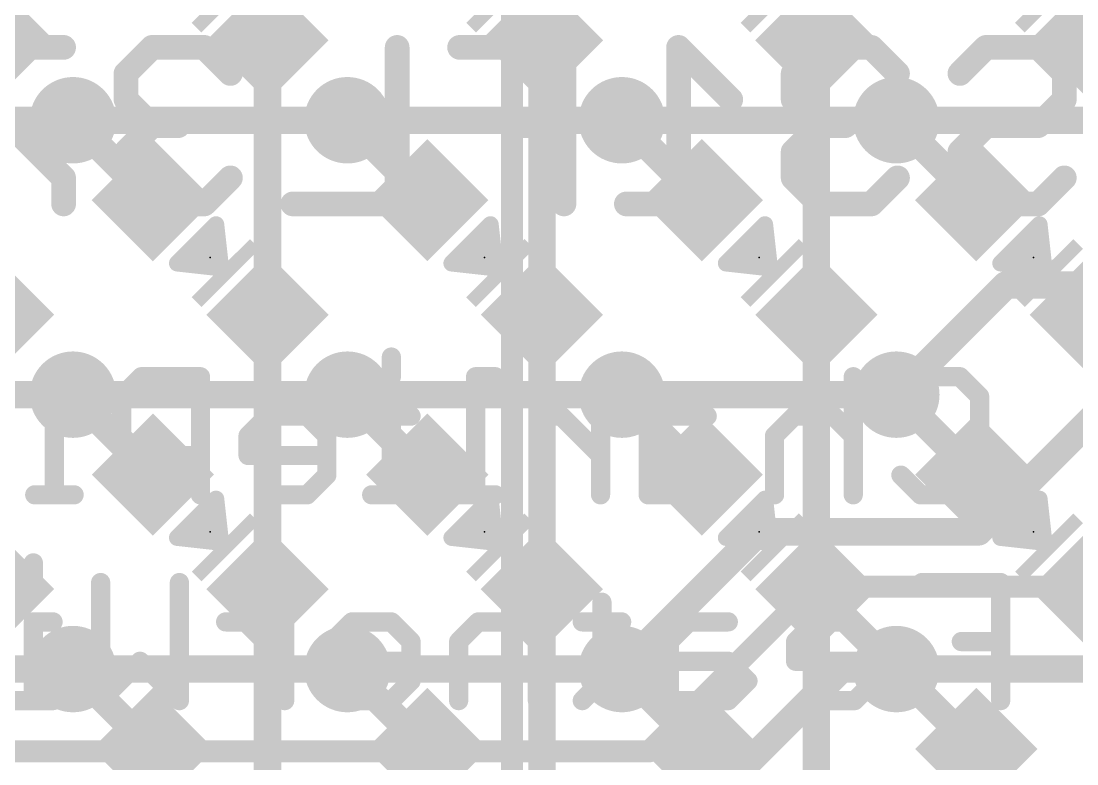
# Model space of a CAD drawing. Extents: x -6.7 to 59.9, y -5.3 to 30.3.
# Drawn here: x 10.7 to 20.47, y 9.54 to 16.41 of the extents above; entities that cross this region are included whole.
import ezdxf

# ---------------------------------------------------------------- set-up
doc = ezdxf.new("R2010")
doc.units = 0
for name, color, linetype in [('1', 12, 'CONTINUOUS'), ('16', 132, 'CONTINUOUS'), ('18', 110, 'CONTINUOUS'), ('21', 40, 'CONTINUOUS'), ('22', 6, 'CONTINUOUS'), ('23', 40, 'CONTINUOUS')]:
    doc.layers.add(name, color=color, linetype=linetype)

# ---------------------------------------------------------------- blocks, each defined once
blk = doc.blocks.new('RECT')
blk.add_solid([(-0.5, -0.5), (0.5, -0.5), (-0.5, 0.5), (0.5, 0.5)])
blk = doc.blocks.new('ROUNDV')
at = {"const_width": 0.5}
blk.add_lwpolyline([(0, -0.25, 1), (0, 0.25, 1), (0, -0.25)], format="xyb", dxfattribs=at)

msp = doc.modelspace()

# ---------------------------------------------------------------- linework, layer by layer
at = {"layer": '1'}
for points, const_width in [([(15.24, 0), (15.24, 22.86)], 0.2032), ([(12.9763, 16.2337), (12.9763, 18.7737)], 0.254), ([(15.5163, 16.2337), (15.5163, 18.7737)], 0.254), ([(18.0563, 16.2337), (18.0563, 18.7737)], 0.254), ([(12.9763, 13.6937), (12.9763, 16.2337)], 0.254), ([(15.5163, 13.6937), (15.5163, 16.2337)], 0.254), ([(18.0563, 13.6937), (18.0563, 16.2337)], 0.254), ([(11.176, 15.494), (11.9157, 14.7543)], 0.254), ([(14.4557, 14.7543), (13.716, 15.494)], 0.254), ([(16.9957, 14.7543), (16.256, 15.494)], 0.254), ([(19.5357, 14.7543), (18.796, 15.494)], 0.254), ([(12.9763, 11.1537), (12.9763, 13.6937)], 0.254), ([(15.5163, 11.1537), (15.5163, 13.6937)], 0.254), ([(18.0563, 11.1537), (18.0563, 13.6937)], 0.254), ([(11.9157, 12.2143), (11.176, 12.954)], 0.254), ([(14.4557, 12.2143), (13.716, 12.954)], 0.254), ([(16.256, 12.954), (16.9957, 12.2143)], 0.254), ([(19.5357, 12.2143), (18.796, 12.954)], 0.254), ([(12.9763, 8.6137), (12.9763, 11.1537)], 0.254), ([(15.5163, 8.6137), (15.5163, 11.1537)], 0.254), ([(18.0563, 8.6137), (18.0563, 11.1537)], 0.254), ([(18.0563, 11.1537), (18.796, 10.414)], 0.254), ([(11.9157, 9.6743), (11.176, 10.414)], 0.254), ([(13.716, 10.414), (14.4557, 9.6743)], 0.254), ([(16.9957, 9.6743), (16.256, 10.414)], 0.254), ([(19.5357, 9.6743), (18.796, 10.414)], 0.254)]:
    msp.add_lwpolyline(points, dxfattribs=dict(at, const_width=const_width))
at = {"layer": '1', "const_width": 0.127}
for points in [[(13.0398, 16.2337, 1), (12.9128, 16.2337)], [(15.5798, 16.2337, 1), (15.4528, 16.2337)], [(18.1198, 16.2337, 1), (17.9928, 16.2337)], [(12.9128, 16.2337, 1), (13.0398, 16.2337)], [(15.4528, 16.2337, 1), (15.5798, 16.2337)], [(17.9928, 16.2337, 1), (18.1198, 16.2337)], [(11.2209, 15.5389, 1), (11.1311, 15.4491)], [(13.7609, 15.5389, 1), (13.6711, 15.4491)], [(16.3009, 15.5389, 1), (16.2111, 15.4491)], [(18.8409, 15.5389, 1), (18.7511, 15.4491)], [(11.8708, 14.7094, 1), (11.9606, 14.7992)], [(14.4108, 14.7094, 1), (14.5006, 14.7992)], [(16.9508, 14.7094, 1), (17.0406, 14.7992)], [(19.4908, 14.7094, 1), (19.5806, 14.7992)], [(13.0398, 13.6937, 1), (12.9128, 13.6937)], [(15.5798, 13.6937, 1), (15.4528, 13.6937)], [(18.1198, 13.6937, 1), (17.9928, 13.6937)], [(12.9128, 13.6937, 1), (13.0398, 13.6937)], [(15.4528, 13.6937, 1), (15.5798, 13.6937)], [(17.9928, 13.6937, 1), (18.1198, 13.6937)], [(11.2209, 12.9989, 1), (11.1311, 12.9091)], [(13.7609, 12.9989, 1), (13.6711, 12.9091)], [(16.3009, 12.9989, 1), (16.2111, 12.9091)], [(18.8409, 12.9989, 1), (18.7511, 12.9091)], [(11.8708, 12.1694, 1), (11.9606, 12.2592)], [(14.4108, 12.1694, 1), (14.5006, 12.2592)], [(16.9508, 12.1694, 1), (17.0406, 12.2592)], [(19.4908, 12.1694, 1), (19.5806, 12.2592)], [(13.0398, 11.1537, 1), (12.9128, 11.1537)], [(15.5798, 11.1537, 1), (15.4528, 11.1537)], [(18.1198, 11.1537, 1), (17.9928, 11.1537)], [(18.1012, 11.1986, 1), (18.0114, 11.1088)], [(12.9128, 11.1537, 1), (13.0398, 11.1537)], [(15.4528, 11.1537, 1), (15.5798, 11.1537)], [(17.9928, 11.1537, 1), (18.1198, 11.1537)], [(11.2209, 10.4589, 1), (11.1311, 10.3691)], [(13.7609, 10.4589, 1), (13.6711, 10.3691)], [(16.3009, 10.4589, 1), (16.2111, 10.3691)], [(18.8409, 10.4589, 1), (18.7511, 10.3691)], [(18.7511, 10.3691, 1), (18.8409, 10.4589)], [(11.8708, 9.6294, 1), (11.9606, 9.7192)], [(14.4108, 9.6294, 1), (14.5006, 9.7192)], [(16.9508, 9.6294, 1), (17.0406, 9.7192)], [(19.4908, 9.6294, 1), (19.5806, 9.7192)]]:
    msp.add_lwpolyline(points, format="xyb", dxfattribs=at)
at = {"layer": '16'}
for points, const_width in [([(15.24, 0), (15.24, 22.86)], 0.2032), ([(11.176, 15.494), (9.652, 15.494)], 0.254), ([(13.716, 15.494), (11.176, 15.494)], 0.254), ([(16.256, 15.494), (13.716, 15.494)], 0.254), ([(18.796, 15.494), (16.256, 15.494)], 0.254), ([(21.336, 15.494), (18.796, 15.494)], 0.254), ([(18.796, 12.954), (19.812, 13.97)], 0.254), ([(19.812, 13.97), (21.336, 13.97)], 0.254), ([(11.176, 12.954), (9.652, 12.954)], 0.254), ([(11.176, 12.954), (13.716, 12.954)], 0.254), ([(13.716, 12.954), (16.256, 12.954)], 0.254), ([(18.796, 12.954), (16.256, 12.954)], 0.254), ([(19.558, 11.684), (20.828, 12.954)], 0.254), ([(16.256, 10.414), (17.526, 11.684)], 0.254), ([(17.526, 11.684), (19.558, 11.684)], 0.254), ([(18.034, 11.176), (16.51, 9.652)], 0.2032), ([(31.115, 11.176), (18.034, 11.176)], 0.2032), ([(9.779, 10.414), (11.176, 10.414)], 0.254), ([(11.176, 10.414), (13.716, 10.414)], 0.254), ([(16.256, 10.414), (13.716, 10.414)], 0.254), ([(17.018, 9.144), (18.288, 10.414)], 0.254), ([(18.288, 10.414), (18.796, 10.414)], 0.254), ([(18.796, 10.414), (21.336, 10.414)], 0.254), ([(16.51, 9.652), (9.017, 9.652)], 0.2032)]:
    msp.add_lwpolyline(points, dxfattribs=dict(at, const_width=const_width))
for points, const_width in [([(11.176, 15.5575, 1), (11.176, 15.4305)], 0.127), ([(11.176, 15.4305, 1), (11.176, 15.5575)], 0.127), ([(13.716, 15.5575, 1), (13.716, 15.4305)], 0.127), ([(13.716, 15.4305, 1), (13.716, 15.5575)], 0.127), ([(16.256, 15.5575, 1), (16.256, 15.4305)], 0.127), ([(16.256, 15.4305, 1), (16.256, 15.5575)], 0.127), ([(18.796, 15.5575, 1), (18.796, 15.4305)], 0.127), ([(18.796, 15.4305, 1), (18.796, 15.5575)], 0.127), ([(19.812, 14.0335, 1), (19.812, 13.9065)], 0.127), ([(19.8569, 13.9251, 1), (19.7671, 14.0149)], 0.127), ([(11.176, 13.0175, 1), (11.176, 12.8905)], 0.127), ([(11.176, 12.8905, 1), (11.176, 13.0175)], 0.127), ([(13.716, 13.0175, 1), (13.716, 12.8905)], 0.127), ([(13.716, 12.8905, 1), (13.716, 13.0175)], 0.127), ([(16.256, 13.0175, 1), (16.256, 12.8905)], 0.127), ([(16.256, 12.8905, 1), (16.256, 13.0175)], 0.127), ([(18.7511, 12.9989, 1), (18.8409, 12.9091)], 0.127), ([(18.796, 12.8905, 1), (18.796, 13.0175)], 0.127), ([(17.526, 11.7475, 1), (17.526, 11.6205)], 0.127), ([(17.5709, 11.6391, 1), (17.4811, 11.7289)], 0.127), ([(19.5131, 11.7289, 1), (19.6029, 11.6391)], 0.127), ([(19.558, 11.6205, 1), (19.558, 11.7475)], 0.127), ([(18.034, 11.2268, 1), (18.034, 11.1252)], 0.1016), ([(18.0699, 11.1401, 1), (17.9981, 11.2119)], 0.1016), ([(11.176, 10.4775, 1), (11.176, 10.3505)], 0.127), ([(11.176, 10.3505, 1), (11.176, 10.4775)], 0.127), ([(13.716, 10.4775, 1), (13.716, 10.3505)], 0.127), ([(13.716, 10.3505, 1), (13.716, 10.4775)], 0.127), ([(16.2111, 10.4589, 1), (16.3009, 10.3691)], 0.127), ([(16.256, 10.3505, 1), (16.256, 10.4775)], 0.127), ([(18.288, 10.4775, 1), (18.288, 10.3505)], 0.127), ([(18.3329, 10.3691, 1), (18.2431, 10.4589)], 0.127), ([(18.796, 10.4775, 1), (18.796, 10.3505)], 0.127), ([(18.796, 10.3505, 1), (18.796, 10.4775)], 0.127), ([(16.4741, 9.6879, 1), (16.5459, 9.6161)], 0.1016), ([(16.51, 9.6012, 1), (16.51, 9.7028)], 0.1016)]:
    msp.add_lwpolyline(points, format="xyb", dxfattribs=dict(at, const_width=const_width))
at = {"layer": '21', "const_width": 0.1524}
for points in [[(12.4999, 14.5293), (12.1407, 14.1701)], [(12.5448, 14.1252), (12.4999, 14.5293)], [(15.0399, 14.5293), (14.6807, 14.1701)], [(15.0848, 14.1252), (15.0399, 14.5293)], [(17.5799, 14.5293), (17.2207, 14.1701)], [(17.6248, 14.1252), (17.5799, 14.5293)], [(20.1199, 14.5293), (19.7607, 14.1701)], [(20.1648, 14.1252), (20.1199, 14.5293)], [(12.4486, 14.478), (12.5056, 14.478)], [(14.9886, 14.478), (15.0456, 14.478)], [(17.5286, 14.478), (17.5856, 14.478)], [(20.0686, 14.478), (20.1256, 14.478)], [(12.2962, 14.3256), (12.5225, 14.3256)], [(14.8362, 14.3256), (15.0625, 14.3256)], [(17.3762, 14.3256), (17.6025, 14.3256)], [(19.9162, 14.3256), (20.1425, 14.3256)], [(12.1407, 14.1701), (12.5448, 14.1252)], [(12.1438, 14.1732), (12.5395, 14.1732)], [(14.6807, 14.1701), (15.0848, 14.1252)], [(14.6838, 14.1732), (15.0795, 14.1732)], [(17.2207, 14.1701), (17.6248, 14.1252)], [(17.2238, 14.1732), (17.6195, 14.1732)], [(19.7607, 14.1701), (20.1648, 14.1252)], [(19.7638, 14.1732), (20.1594, 14.1732)], [(12.4999, 11.9893), (12.1407, 11.6301)], [(12.5448, 11.5852), (12.4999, 11.9893)], [(15.0399, 11.9893), (14.6807, 11.6301)], [(15.0848, 11.5852), (15.0399, 11.9893)], [(17.5799, 11.9893), (17.2207, 11.6301)], [(17.6248, 11.5852), (17.5799, 11.9893)], [(20.1199, 11.9893), (19.7607, 11.6301)], [(20.1648, 11.5852), (20.1199, 11.9893)], [(12.3978, 11.8872), (12.5112, 11.8872)], [(14.9378, 11.8872), (15.0512, 11.8872)], [(17.4778, 11.8872), (17.5912, 11.8872)], [(20.0178, 11.8872), (20.1312, 11.8872)], [(12.2454, 11.7348), (12.5282, 11.7348)], [(14.7854, 11.7348), (15.0682, 11.7348)], [(17.3254, 11.7348), (17.6082, 11.7348)], [(19.8654, 11.7348), (20.1482, 11.7348)], [(12.1407, 11.6301), (12.5448, 11.5852)], [(14.6807, 11.6301), (15.0848, 11.5852)], [(17.2207, 11.6301), (17.6248, 11.5852)], [(19.7607, 11.6301), (20.1648, 11.5852)]]:
    msp.add_lwpolyline(points, dxfattribs=at)
at = {"layer": '21', "const_width": 0.0762}
for points in [[(12.5377, 14.5335, 1), (12.462, 14.5251)], [(12.5268, 14.5024, 1), (12.4729, 14.5563)], [(15.0777, 14.5335, 1), (15.002, 14.5251)], [(15.0668, 14.5024, 1), (15.0129, 14.5563)], [(17.6177, 14.5335, 1), (17.542, 14.5251)], [(17.6068, 14.5024, 1), (17.5529, 14.5563)], [(20.1577, 14.5335, 1), (20.082, 14.5251)], [(20.1468, 14.5024, 1), (20.0929, 14.5563)], [(12.4486, 14.5161, 1), (12.4486, 14.4399)], [(12.5056, 14.4399, 1), (12.5056, 14.5161)], [(14.9886, 14.5161, 1), (14.9886, 14.4399)], [(15.0456, 14.4399, 1), (15.0456, 14.5161)], [(17.5286, 14.5161, 1), (17.5286, 14.4399)], [(17.5856, 14.4399, 1), (17.5856, 14.5161)], [(20.0686, 14.5161, 1), (20.0686, 14.4399)], [(20.1256, 14.4399, 1), (20.1256, 14.5161)], [(12.2962, 14.3637, 1), (12.2962, 14.2875)], [(12.5225, 14.2875, 1), (12.5225, 14.3637)], [(14.8362, 14.3637, 1), (14.8362, 14.2875)], [(15.0625, 14.2875, 1), (15.0625, 14.3637)], [(17.3762, 14.3637, 1), (17.3762, 14.2875)], [(17.6025, 14.2875, 1), (17.6025, 14.3637)], [(19.9162, 14.3637, 1), (19.9162, 14.2875)], [(20.1425, 14.2875, 1), (20.1425, 14.3637)], [(12.1137, 14.1971, 1), (12.1676, 14.1432)], [(12.1449, 14.208, 1), (12.1365, 14.1322)], [(12.1438, 14.2113, 1), (12.1438, 14.1351)], [(12.5395, 14.1351, 1), (12.5395, 14.2113)], [(12.5406, 14.0873, 1), (12.549, 14.1631)], [(14.6537, 14.1971, 1), (14.7076, 14.1432)], [(14.6849, 14.208, 1), (14.6765, 14.1322)], [(14.6838, 14.2113, 1), (14.6838, 14.1351)], [(15.0795, 14.1351, 1), (15.0795, 14.2113)], [(15.0806, 14.0873, 1), (15.089, 14.1631)], [(17.1937, 14.1971, 1), (17.2476, 14.1432)], [(17.2249, 14.208, 1), (17.2165, 14.1322)], [(17.2238, 14.2113, 1), (17.2238, 14.1351)], [(17.6195, 14.1351, 1), (17.6195, 14.2113)], [(17.6206, 14.0873, 1), (17.629, 14.1631)], [(19.7337, 14.1971, 1), (19.7876, 14.1432)], [(19.7649, 14.208, 1), (19.7565, 14.1322)], [(19.7638, 14.2113, 1), (19.7638, 14.1351)], [(20.1594, 14.1351, 1), (20.1594, 14.2113)], [(20.1606, 14.0873, 1), (20.169, 14.1631)], [(12.5069, 14.121, 1), (12.5826, 14.1294)], [(15.0469, 14.121, 1), (15.1226, 14.1294)], [(17.5869, 14.121, 1), (17.6626, 14.1294)], [(20.1269, 14.121, 1), (20.2026, 14.1294)], [(12.5377, 11.9935, 1), (12.462, 11.9851)], [(12.5268, 11.9624, 1), (12.4729, 12.0163)], [(15.0777, 11.9935, 1), (15.002, 11.9851)], [(15.0668, 11.9624, 1), (15.0129, 12.0163)], [(17.6177, 11.9935, 1), (17.542, 11.9851)], [(17.6068, 11.9624, 1), (17.5529, 12.0163)], [(20.1577, 11.9935, 1), (20.082, 11.9851)], [(20.1468, 11.9624, 1), (20.0929, 12.0163)], [(12.3978, 11.9253, 1), (12.3978, 11.8491)], [(12.5112, 11.8491, 1), (12.5112, 11.9253)], [(14.9378, 11.9253, 1), (14.9378, 11.8491)], [(15.0512, 11.8491, 1), (15.0512, 11.9253)], [(17.4778, 11.9253, 1), (17.4778, 11.8491)], [(17.5912, 11.8491, 1), (17.5912, 11.9253)], [(20.0178, 11.9253, 1), (20.0178, 11.8491)], [(20.1312, 11.8491, 1), (20.1312, 11.9253)], [(12.2454, 11.7729, 1), (12.2454, 11.6967)], [(12.5282, 11.6967, 1), (12.5282, 11.7729)], [(14.7854, 11.7729, 1), (14.7854, 11.6967)], [(15.0682, 11.6967, 1), (15.0682, 11.7729)], [(17.3254, 11.7729, 1), (17.3254, 11.6967)], [(17.6082, 11.6967, 1), (17.6082, 11.7729)], [(19.8654, 11.7729, 1), (19.8654, 11.6967)], [(20.1482, 11.6967, 1), (20.1482, 11.7729)], [(12.1137, 11.6571, 1), (12.1676, 11.6032)], [(12.1449, 11.668, 1), (12.1365, 11.5922)], [(12.5406, 11.5473, 1), (12.549, 11.6231)], [(14.6537, 11.6571, 1), (14.7076, 11.6032)], [(14.6849, 11.668, 1), (14.6765, 11.5922)], [(15.0806, 11.5473, 1), (15.089, 11.6231)], [(17.1937, 11.6571, 1), (17.2476, 11.6032)], [(17.2249, 11.668, 1), (17.2165, 11.5922)], [(17.6206, 11.5473, 1), (17.629, 11.6231)], [(19.7337, 11.6571, 1), (19.7876, 11.6032)], [(19.7649, 11.668, 1), (19.7565, 11.5922)], [(20.1606, 11.5473, 1), (20.169, 11.6231)], [(12.5069, 11.581, 1), (12.5826, 11.5894)], [(15.0469, 11.581, 1), (15.1226, 11.5894)], [(17.5869, 11.581, 1), (17.6626, 11.5894)], [(20.1269, 11.581, 1), (20.2026, 11.5894)]]:
    msp.add_lwpolyline(points, format="xyb", dxfattribs=at)
at = {"layer": '22'}
for points, const_width in [([(11.0893, 16.1683), (10.1232, 16.1683)], 0.2286), ([(11.9084, 16.1683), (11.6668, 15.9268)], 0.2286), ([(12.3914, 16.1683), (11.9084, 16.1683)], 0.2286), ([(12.6329, 15.9268), (12.3914, 16.1683)], 0.2286), ([(14.1765, 16.1683), (14.1765, 14.7193)], 0.2286), ([(15.7201, 16.1683), (14.7541, 16.1683)], 0.2286), ([(15.7201, 14.7193), (15.7201, 16.1683)], 0.2286), ([(17.2637, 15.6853), (16.7807, 16.1683)], 0.2286), ([(16.7807, 16.1683), (16.7807, 14.7193)], 0.2286), ([(18.0828, 16.1683), (17.8413, 15.9268)], 0.2286), ([(18.5658, 16.1683), (18.0828, 16.1683)], 0.2286), ([(18.8073, 15.9268), (18.5658, 16.1683)], 0.2286), ([(19.3849, 15.9268), (19.6264, 16.1683)], 0.2286), ([(19.6264, 16.1683), (20.1094, 16.1683)], 0.2286), ([(20.1094, 16.1683), (20.3509, 15.9268)], 0.2286), ([(10.1232, 15.9268), (11.0893, 14.9608)], 0.2286), ([(11.6668, 15.9268), (11.6668, 15.6853)], 0.2286), ([(17.8413, 15.9268), (17.8413, 15.6853)], 0.2286), ([(20.3509, 15.9268), (20.3509, 15.6853)], 0.2286), ([(11.6668, 15.6853), (11.9084, 15.4438)], 0.2286), ([(17.8413, 15.6853), (18.0828, 15.4438)], 0.2286), ([(20.3509, 15.6853), (20.1094, 15.4438)], 0.2286), ([(11.9084, 15.4438), (11.6668, 15.2023)], 0.2286), ([(11.9084, 15.4438), (12.1499, 15.4438)], 0.2286), ([(15.7201, 15.4438), (15.2371, 15.4438)], 0.2286), ([(18.0828, 15.4438), (17.8413, 15.2023)], 0.2286), ([(18.0828, 15.4438), (18.3243, 15.4438)], 0.2286), ([(19.6264, 15.4438), (19.3849, 15.2023)], 0.2286), ([(20.1094, 15.4438), (19.6264, 15.4438)], 0.2286), ([(11.6668, 15.2023), (11.6668, 14.9608)], 0.2286), ([(17.8413, 15.2023), (17.8413, 14.9608)], 0.2286), ([(19.3849, 15.2023), (19.3849, 14.9608)], 0.2286), ([(11.0893, 14.9608), (11.0893, 14.7193)], 0.2286), ([(11.6668, 14.9608), (11.9084, 14.7193)], 0.2286), ([(12.3914, 14.7193), (12.6329, 14.9608)], 0.2286), ([(17.8413, 14.9608), (18.0828, 14.7193)], 0.2286), ([(18.5658, 14.7193), (18.8073, 14.9608)], 0.2286), ([(19.3849, 14.9608), (19.6264, 14.7193)], 0.2286), ([(20.1094, 14.7193), (20.3509, 14.9608)], 0.2286), ([(11.9084, 14.7193), (12.3914, 14.7193)], 0.2286), ([(14.1765, 14.7193), (13.2104, 14.7193)], 0.2286), ([(17.2637, 14.7193), (16.2977, 14.7193)], 0.2286), ([(18.0828, 14.7193), (18.5658, 14.7193)], 0.2286), ([(19.6264, 14.7193), (20.1094, 14.7193)], 0.2286), ([(14.1227, 13.3022), (14.1227, 13.12)], 0.1778), ([(11.1865, 13.12), (11.0043, 13.12)], 0.1778), ([(11.0043, 13.12), (11.0043, 12.0269)], 0.1778), ([(11.8093, 13.12), (11.6271, 12.9378)], 0.1778), ([(12.3559, 13.12), (11.8093, 13.12)], 0.1778), ([(12.3559, 12.0269), (12.3559, 13.12)], 0.1778), ([(15.0845, 13.12), (14.9023, 13.12)], 0.1778), ([(14.9023, 13.12), (14.9023, 12.0269)], 0.1778), ([(18.3978, 13.12), (18.3978, 12.0269)], 0.1778), ([(18.8384, 12.9378), (19.0206, 13.12)], 0.1778), ([(19.0206, 13.12), (19.385, 13.12)], 0.1778), ([(19.385, 13.12), (19.5671, 12.9378)], 0.1778), ([(11.6271, 12.9378), (11.6271, 12.5735)], 0.1778), ([(19.5671, 12.9378), (19.5671, 12.2091)], 0.1778), ([(12.9787, 12.7557), (12.7965, 12.5735)], 0.1778), ([(13.3431, 12.7557), (12.9787, 12.7557)], 0.1778), ([(13.5253, 12.5735), (13.3431, 12.7557)], 0.1778), ([(14.3049, 12.7557), (14.1227, 12.7557)], 0.1778), ([(14.1227, 12.7557), (14.1227, 12.0269)], 0.1778), ([(15.6946, 12.7557), (15.5124, 12.7557)], 0.1778), ([(16.059, 12.3913), (15.6946, 12.7557)], 0.1778), ([(16.059, 12.0269), (16.059, 12.7557)], 0.1778), ([(16.6818, 12.7557), (16.4996, 12.5735)], 0.1778), ([(17.0462, 12.7557), (16.6818, 12.7557)], 0.1778), ([(17.8512, 12.7557), (17.669, 12.5735)], 0.1778), ([(18.2156, 12.7557), (17.8512, 12.7557)], 0.1778), ([(18.3978, 12.5735), (18.2156, 12.7557)], 0.1778), ([(11.6271, 12.5735), (11.8093, 12.3913)], 0.1778), ([(12.7965, 12.5735), (12.7965, 12.3913)], 0.1778), ([(13.5253, 12.2091), (13.5253, 12.5735)], 0.1778), ([(16.4996, 12.5735), (16.4996, 12.0269)], 0.1778), ([(17.669, 12.5735), (17.669, 12.0269)], 0.1778), ([(11.8093, 12.3913), (12.3559, 12.3913)], 0.1778), ([(12.7965, 12.3913), (13.5253, 12.3913)], 0.1778), ([(17.0462, 12.3913), (16.4996, 12.3913)], 0.1778), ([(17.2284, 12.2091), (17.0462, 12.3913)], 0.1778), ([(13.3431, 12.0269), (13.5253, 12.2091)], 0.1778), ([(17.0462, 12.0269), (17.2284, 12.2091)], 0.1778), ([(19.0206, 12.0269), (18.8384, 12.2091)], 0.1778), ([(19.5671, 12.2091), (19.385, 12.0269)], 0.1778), ([(11.1865, 12.0269), (10.8221, 12.0269)], 0.1778), ([(12.9787, 12.0269), (13.3431, 12.0269)], 0.1778), ([(14.3049, 12.0269), (13.9405, 12.0269)], 0.1778), ([(15.0845, 12.0269), (14.7201, 12.0269)], 0.1778), ([(16.4996, 12.0269), (17.0462, 12.0269)], 0.1778), ([(19.385, 12.0269), (19.0206, 12.0269)], 0.1778), ([(10.8094, 11.3972), (10.8094, 11.215)], 0.1778), ([(11.4322, 10.1219), (11.4322, 11.215)], 0.1778), ([(12.161, 11.215), (12.161, 10.1219)], 0.1778), ([(15.4743, 11.215), (15.4743, 10.1219)], 0.1778), ([(19.762, 11.215), (19.0333, 11.215)], 0.1778), ([(19.762, 10.1219), (19.762, 11.215)], 0.1778), ([(16.0717, 11.0328), (16.0717, 10.3041)], 0.1778), ([(10.9916, 10.8507), (10.8094, 10.8507)], 0.1778), ([(10.8094, 10.8507), (10.8094, 10.1219)], 0.1778), ([(12.7711, 10.8507), (12.5889, 10.8507)], 0.1778), ([(13.1355, 10.4863), (12.7711, 10.8507)], 0.1778), ([(13.1355, 10.1219), (13.1355, 10.8507)], 0.1778), ([(13.7583, 10.8507), (13.5761, 10.6685)], 0.1778), ([(14.1227, 10.8507), (13.7583, 10.8507)], 0.1778), ([(14.3049, 10.6685), (14.1227, 10.8507)], 0.1778), ([(14.9277, 10.8507), (14.7455, 10.6685)], 0.1778), ([(15.2921, 10.8507), (14.9277, 10.8507)], 0.1778), ([(15.4743, 10.6685), (15.2921, 10.8507)], 0.1778), ([(16.2539, 10.8507), (15.8895, 10.8507)], 0.1778), ([(16.8767, 10.8507), (16.6945, 10.6685)], 0.1778), ([(17.2411, 10.8507), (16.8767, 10.8507)], 0.1778), ([(18.0461, 10.8507), (17.8639, 10.6685)], 0.1778), ([(18.4105, 10.8507), (18.0461, 10.8507)], 0.1778), ([(18.5927, 10.6685), (18.4105, 10.8507)], 0.1778), ([(13.5761, 10.6685), (13.5761, 10.4863)], 0.1778), ([(14.3049, 10.3041), (14.3049, 10.6685)], 0.1778), ([(14.7455, 10.6685), (14.7455, 10.1219)], 0.1778), ([(16.6945, 10.6685), (16.6945, 10.1219)], 0.1778), ([(17.8639, 10.6685), (17.8639, 10.4863)], 0.1778), ([(18.5927, 10.3041), (18.5927, 10.6685)], 0.1778), ([(19.762, 10.6685), (19.3977, 10.6685)], 0.1778), ([(11.7966, 10.4863), (11.4322, 10.1219)], 0.1778), ([(12.161, 10.1219), (11.7966, 10.4863)], 0.1778), ([(13.5761, 10.4863), (14.3049, 10.4863)], 0.1778), ([(17.2411, 10.4863), (16.6945, 10.4863)], 0.1778), ([(17.4233, 10.3041), (17.2411, 10.4863)], 0.1778), ([(17.8639, 10.4863), (18.5927, 10.4863)], 0.1778), ([(14.1227, 10.1219), (14.3049, 10.3041)], 0.1778), ([(16.0717, 10.3041), (15.8895, 10.1219)], 0.1778), ([(17.2411, 10.1219), (17.4233, 10.3041)], 0.1778), ([(18.4105, 10.1219), (18.5927, 10.3041)], 0.1778), ([(10.9916, 10.1219), (10.6272, 10.1219)], 0.1778), ([(13.7583, 10.1219), (14.1227, 10.1219)], 0.1778), ([(16.6945, 10.1219), (17.2411, 10.1219)], 0.1778), ([(18.0461, 10.1219), (18.4105, 10.1219)], 0.1778)]:
    msp.add_lwpolyline(points, dxfattribs=dict(at, const_width=const_width))
for points, const_width in [([(11.0893, 16.1112, 1), (11.0893, 16.2255)], 0.1143), ([(11.9084, 16.2255, 1), (11.9084, 16.1112)], 0.1143), ([(11.9488, 16.1279, 1), (11.8679, 16.2087)], 0.1143), ([(12.4318, 16.2087, 1), (12.351, 16.1279)], 0.1143), ([(12.3914, 16.1112, 1), (12.3914, 16.2255)], 0.1143), ([(14.2336, 16.1683, 1), (14.1193, 16.1683)], 0.1143), ([(14.7541, 16.2255, 1), (14.7541, 16.1112)], 0.1143), ([(15.7772, 16.1683, 1), (15.6629, 16.1683)], 0.1143), ([(15.7201, 16.1112, 1), (15.7201, 16.2255)], 0.1143), ([(16.8211, 16.2087, 1), (16.7403, 16.1279)], 0.1143), ([(16.8378, 16.1683, 1), (16.7235, 16.1683)], 0.1143), ([(18.0828, 16.2255, 1), (18.0828, 16.1112)], 0.1143), ([(18.1232, 16.1279, 1), (18.0424, 16.2087)], 0.1143), ([(18.6062, 16.2087, 1), (18.5254, 16.1279)], 0.1143), ([(18.5658, 16.1112, 1), (18.5658, 16.2255)], 0.1143), ([(19.6264, 16.2255, 1), (19.6264, 16.1112)], 0.1143), ([(19.6668, 16.1279, 1), (19.586, 16.2087)], 0.1143), ([(20.1498, 16.2087, 1), (20.069, 16.1279)], 0.1143), ([(20.1094, 16.1112, 1), (20.1094, 16.2255)], 0.1143), ([(11.724, 15.9268, 1), (11.6097, 15.9268)], 0.1143), ([(17.8984, 15.9268, 1), (17.7841, 15.9268)], 0.1143), ([(20.408, 15.9268, 1), (20.2937, 15.9268)], 0.1143), ([(11.6264, 15.9672, 1), (11.7073, 15.8864)], 0.1143), ([(12.5925, 15.8864, 1), (12.6733, 15.9672)], 0.1143), ([(17.8009, 15.9672, 1), (17.8817, 15.8864)], 0.1143), ([(18.7669, 15.8864, 1), (18.8477, 15.9672)], 0.1143), ([(19.3445, 15.9672, 1), (19.4253, 15.8864)], 0.1143), ([(20.3105, 15.8864, 1), (20.3913, 15.9672)], 0.1143), ([(11.7073, 15.7257, 1), (11.6264, 15.6449)], 0.1143), ([(11.6097, 15.6853, 1), (11.724, 15.6853)], 0.1143), ([(17.2233, 15.6449, 1), (17.3041, 15.7257)], 0.1143), ([(17.7841, 15.6853, 1), (17.8984, 15.6853)], 0.1143), ([(17.8817, 15.7257, 1), (17.8009, 15.6449)], 0.1143), ([(20.2937, 15.6853, 1), (20.408, 15.6853)], 0.1143), ([(20.3913, 15.6449, 1), (20.3105, 15.7257)], 0.1143), ([(11.9084, 15.501, 1), (11.9084, 15.3867)], 0.1143), ([(11.9488, 15.4034, 1), (11.8679, 15.4842)], 0.1143), ([(11.8679, 15.4034, 1), (11.9488, 15.4842)], 0.1143), ([(12.1499, 15.3867, 1), (12.1499, 15.501)], 0.1143), ([(15.2371, 15.501, 1), (15.2371, 15.3867)], 0.1143), ([(15.7201, 15.3867, 1), (15.7201, 15.501)], 0.1143), ([(18.0828, 15.501, 1), (18.0828, 15.3867)], 0.1143), ([(18.1232, 15.4034, 1), (18.0424, 15.4842)], 0.1143), ([(18.0424, 15.4034, 1), (18.1232, 15.4842)], 0.1143), ([(18.3243, 15.3867, 1), (18.3243, 15.501)], 0.1143), ([(19.6264, 15.501, 1), (19.6264, 15.3867)], 0.1143), ([(19.6668, 15.4034, 1), (19.586, 15.4842)], 0.1143), ([(20.069, 15.4842, 1), (20.1498, 15.4034)], 0.1143), ([(20.1094, 15.3867, 1), (20.1094, 15.501)], 0.1143), ([(11.6264, 15.2427, 1), (11.7073, 15.1619)], 0.1143), ([(11.724, 15.2023, 1), (11.6097, 15.2023)], 0.1143), ([(17.8984, 15.2023, 1), (17.7841, 15.2023)], 0.1143), ([(17.8009, 15.2427, 1), (17.8817, 15.1619)], 0.1143), ([(19.442, 15.2023, 1), (19.3277, 15.2023)], 0.1143), ([(19.3445, 15.2427, 1), (19.4253, 15.1619)], 0.1143), ([(11.1464, 14.9608, 1), (11.0321, 14.9608)], 0.1143), ([(11.0489, 14.9204, 1), (11.1297, 15.0012)], 0.1143), ([(11.7073, 15.0012, 1), (11.6264, 14.9204)], 0.1143), ([(12.6733, 14.9204, 1), (12.5925, 15.0012)], 0.1143), ([(17.8817, 15.0012, 1), (17.8009, 14.9204)], 0.1143), ([(18.8477, 14.9204, 1), (18.7669, 15.0012)], 0.1143), ([(19.4253, 15.0012, 1), (19.3445, 14.9204)], 0.1143), ([(20.3913, 14.9204, 1), (20.3105, 15.0012)], 0.1143), ([(11.6097, 14.9608, 1), (11.724, 14.9608)], 0.1143), ([(17.7841, 14.9608, 1), (17.8984, 14.9608)], 0.1143), ([(19.3277, 14.9608, 1), (19.442, 14.9608)], 0.1143), ([(11.0321, 14.7193, 1), (11.1464, 14.7193)], 0.1143), ([(11.9084, 14.7765, 1), (11.9084, 14.6622)], 0.1143), ([(11.8679, 14.6789, 1), (11.9488, 14.7597)], 0.1143), ([(12.351, 14.7597, 1), (12.4318, 14.6789)], 0.1143), ([(12.3914, 14.6622, 1), (12.3914, 14.7765)], 0.1143), ([(13.2104, 14.7765, 1), (13.2104, 14.6622)], 0.1143), ([(14.1193, 14.7193, 1), (14.2336, 14.7193)], 0.1143), ([(14.1765, 14.6622, 1), (14.1765, 14.7765)], 0.1143), ([(15.6629, 14.7193, 1), (15.7772, 14.7193)], 0.1143), ([(16.2977, 14.7765, 1), (16.2977, 14.6622)], 0.1143), ([(16.7235, 14.7193, 1), (16.8378, 14.7193)], 0.1143), ([(17.2637, 14.6622, 1), (17.2637, 14.7765)], 0.1143), ([(18.0828, 14.7765, 1), (18.0828, 14.6622)], 0.1143), ([(18.0424, 14.6789, 1), (18.1232, 14.7597)], 0.1143), ([(18.5254, 14.7597, 1), (18.6062, 14.6789)], 0.1143), ([(18.5658, 14.6622, 1), (18.5658, 14.7765)], 0.1143), ([(19.6264, 14.7765, 1), (19.6264, 14.6622)], 0.1143), ([(19.586, 14.6789, 1), (19.6668, 14.7597)], 0.1143), ([(20.069, 14.7597, 1), (20.1498, 14.6789)], 0.1143), ([(20.1094, 14.6622, 1), (20.1094, 14.7765)], 0.1143), ([(14.1671, 13.3022, 1), (14.0782, 13.3022)], 0.0889), ([(11.0487, 13.12, 1), (10.9598, 13.12)], 0.0889), ([(11.0043, 13.1645, 1), (11.0043, 13.0756)], 0.0889), ([(11.1865, 13.0756, 1), (11.1865, 13.1645)], 0.0889), ([(11.8093, 13.1645, 1), (11.8093, 13.0756)], 0.0889), ([(11.8407, 13.0886, 1), (11.7779, 13.1515)], 0.0889), ([(12.4003, 13.12, 1), (12.3114, 13.12)], 0.0889), ([(12.3559, 13.0756, 1), (12.3559, 13.1645)], 0.0889), ([(14.9467, 13.12, 1), (14.8578, 13.12)], 0.0889), ([(14.9023, 13.1645, 1), (14.9023, 13.0756)], 0.0889), ([(15.0845, 13.0756, 1), (15.0845, 13.1645)], 0.0889), ([(18.4422, 13.12, 1), (18.3533, 13.12)], 0.0889), ([(19.0206, 13.1645, 1), (19.0206, 13.0756)], 0.0889), ([(19.052, 13.0886, 1), (18.9892, 13.1515)], 0.0889), ([(19.4164, 13.1515, 1), (19.3535, 13.0886)], 0.0889), ([(19.385, 13.0756, 1), (19.385, 13.1645)], 0.0889), ([(14.0782, 13.12, 1), (14.1671, 13.12)], 0.0889), ([(11.5957, 12.9693, 1), (11.6585, 12.9064)], 0.0889), ([(11.6716, 12.9378, 1), (11.5827, 12.9378)], 0.0889), ([(18.807, 12.9693, 1), (18.8698, 12.9064)], 0.0889), ([(19.6116, 12.9378, 1), (19.5227, 12.9378)], 0.0889), ([(19.5357, 12.9064, 1), (19.5986, 12.9693)], 0.0889), ([(12.9787, 12.8001, 1), (12.9787, 12.7112)], 0.0889), ([(13.0101, 12.7242, 1), (12.9473, 12.7871)], 0.0889), ([(13.3745, 12.7871, 1), (13.3116, 12.7242)], 0.0889), ([(13.3431, 12.7112, 1), (13.3431, 12.8001)], 0.0889), ([(14.1671, 12.7557, 1), (14.0782, 12.7557)], 0.0889), ([(14.1227, 12.8001, 1), (14.1227, 12.7112)], 0.0889), ([(14.3049, 12.7112, 1), (14.3049, 12.8001)], 0.0889), ([(15.5124, 12.8001, 1), (15.5124, 12.7112)], 0.0889), ([(15.726, 12.7871, 1), (15.6632, 12.7242)], 0.0889), ([(15.6946, 12.7112, 1), (15.6946, 12.8001)], 0.0889), ([(16.1034, 12.7557, 1), (16.0145, 12.7557)], 0.0889), ([(16.6818, 12.8001, 1), (16.6818, 12.7112)], 0.0889), ([(16.7132, 12.7242, 1), (16.6504, 12.7871)], 0.0889), ([(17.0462, 12.7112, 1), (17.0462, 12.8001)], 0.0889), ([(17.8512, 12.8001, 1), (17.8512, 12.7112)], 0.0889), ([(17.8826, 12.7242, 1), (17.8198, 12.7871)], 0.0889), ([(18.247, 12.7871, 1), (18.1841, 12.7242)], 0.0889), ([(18.2156, 12.7112, 1), (18.2156, 12.8001)], 0.0889), ([(11.6585, 12.6049, 1), (11.5957, 12.542)], 0.0889), ([(11.5827, 12.5735, 1), (11.6716, 12.5735)], 0.0889), ([(12.7651, 12.6049, 1), (12.8279, 12.542)], 0.0889), ([(12.841, 12.5735, 1), (12.7521, 12.5735)], 0.0889), ([(13.5697, 12.5735, 1), (13.4808, 12.5735)], 0.0889), ([(13.4938, 12.542, 1), (13.5567, 12.6049)], 0.0889), ([(16.5441, 12.5735, 1), (16.4551, 12.5735)], 0.0889), ([(16.4682, 12.6049, 1), (16.531, 12.542)], 0.0889), ([(17.7134, 12.5735, 1), (17.6245, 12.5735)], 0.0889), ([(17.6376, 12.6049, 1), (17.7004, 12.542)], 0.0889), ([(18.3663, 12.542, 1), (18.4292, 12.6049)], 0.0889), ([(11.8093, 12.4357, 1), (11.8093, 12.3468)], 0.0889), ([(11.7779, 12.3598, 1), (11.8407, 12.4227)], 0.0889), ([(12.3559, 12.3468, 1), (12.3559, 12.4357)], 0.0889), ([(12.7965, 12.4357, 1), (12.7965, 12.3468)], 0.0889), ([(12.7521, 12.3913, 1), (12.841, 12.3913)], 0.0889), ([(13.5253, 12.3468, 1), (13.5253, 12.4357)], 0.0889), ([(16.0275, 12.3598, 1), (16.0904, 12.4227)], 0.0889), ([(16.4996, 12.4357, 1), (16.4996, 12.3468)], 0.0889), ([(17.0776, 12.4227, 1), (17.0147, 12.3598)], 0.0889), ([(17.0462, 12.3468, 1), (17.0462, 12.4357)], 0.0889), ([(13.4808, 12.2091, 1), (13.5697, 12.2091)], 0.0889), ([(13.5567, 12.1777, 1), (13.4938, 12.2405)], 0.0889), ([(17.2598, 12.1777, 1), (17.1969, 12.2405)], 0.0889), ([(17.1969, 12.1777, 1), (17.2598, 12.2405)], 0.0889), ([(18.8698, 12.2405, 1), (18.807, 12.1777)], 0.0889), ([(19.5227, 12.2091, 1), (19.6116, 12.2091)], 0.0889), ([(19.5986, 12.1777, 1), (19.5357, 12.2405)], 0.0889), ([(10.8221, 12.0714, 1), (10.8221, 11.9825)], 0.0889), ([(10.9598, 12.0269, 1), (11.0487, 12.0269)], 0.0889), ([(11.1865, 11.9825, 1), (11.1865, 12.0714)], 0.0889), ([(12.3114, 12.0269, 1), (12.4003, 12.0269)], 0.0889), ([(12.9787, 12.0714, 1), (12.9787, 11.9825)], 0.0889), ([(13.3116, 12.0583, 1), (13.3745, 11.9955)], 0.0889), ([(13.3431, 11.9825, 1), (13.3431, 12.0714)], 0.0889), ([(13.9405, 12.0714, 1), (13.9405, 11.9825)], 0.0889), ([(14.0782, 12.0269, 1), (14.1671, 12.0269)], 0.0889), ([(14.3049, 11.9825, 1), (14.3049, 12.0714)], 0.0889), ([(14.7201, 12.0714, 1), (14.7201, 11.9825)], 0.0889), ([(14.8578, 12.0269, 1), (14.9467, 12.0269)], 0.0889), ([(15.0845, 11.9825, 1), (15.0845, 12.0714)], 0.0889), ([(16.0145, 12.0269, 1), (16.1034, 12.0269)], 0.0889), ([(16.4996, 12.0714, 1), (16.4996, 11.9825)], 0.0889), ([(16.4551, 12.0269, 1), (16.5441, 12.0269)], 0.0889), ([(17.0147, 12.0583, 1), (17.0776, 11.9955)], 0.0889), ([(17.0462, 11.9825, 1), (17.0462, 12.0714)], 0.0889), ([(17.6245, 12.0269, 1), (17.7134, 12.0269)], 0.0889), ([(18.3533, 12.0269, 1), (18.4422, 12.0269)], 0.0889), ([(19.0206, 12.0714, 1), (19.0206, 11.9825)], 0.0889), ([(18.9892, 11.9955, 1), (19.052, 12.0583)], 0.0889), ([(19.3535, 12.0583, 1), (19.4164, 11.9955)], 0.0889), ([(19.385, 11.9825, 1), (19.385, 12.0714)], 0.0889), ([(10.8538, 11.3972, 1), (10.7649, 11.3972)], 0.0889), ([(10.7649, 11.215, 1), (10.8538, 11.215)], 0.0889), ([(11.4767, 11.215, 1), (11.3878, 11.215)], 0.0889), ([(12.2054, 11.215, 1), (12.1165, 11.215)], 0.0889), ([(15.5187, 11.215, 1), (15.4298, 11.215)], 0.0889), ([(19.0333, 11.2595, 1), (19.0333, 11.1706)], 0.0889), ([(19.8065, 11.215, 1), (19.7176, 11.215)], 0.0889), ([(19.762, 11.1706, 1), (19.762, 11.2595)], 0.0889), ([(16.1161, 11.0328, 1), (16.0272, 11.0328)], 0.0889), ([(10.8538, 10.8507, 1), (10.7649, 10.8507)], 0.0889), ([(10.8094, 10.8951, 1), (10.8094, 10.8062)], 0.0889), ([(10.9916, 10.8062, 1), (10.9916, 10.8951)], 0.0889), ([(12.5889, 10.8951, 1), (12.5889, 10.8062)], 0.0889), ([(12.8025, 10.8821, 1), (12.7397, 10.8192)], 0.0889), ([(12.7711, 10.8062, 1), (12.7711, 10.8951)], 0.0889), ([(13.1799, 10.8507, 1), (13.091, 10.8507)], 0.0889), ([(13.7583, 10.8951, 1), (13.7583, 10.8062)], 0.0889), ([(13.7897, 10.8192, 1), (13.7269, 10.8821)], 0.0889), ([(14.1541, 10.8821, 1), (14.0912, 10.8192)], 0.0889), ([(14.1227, 10.8062, 1), (14.1227, 10.8951)], 0.0889), ([(14.9277, 10.8951, 1), (14.9277, 10.8062)], 0.0889), ([(14.9591, 10.8192, 1), (14.8963, 10.8821)], 0.0889), ([(15.3235, 10.8821, 1), (15.2606, 10.8192)], 0.0889), ([(15.2921, 10.8062, 1), (15.2921, 10.8951)], 0.0889), ([(15.8895, 10.8951, 1), (15.8895, 10.8062)], 0.0889), ([(16.2539, 10.8062, 1), (16.2539, 10.8951)], 0.0889), ([(16.8767, 10.8951, 1), (16.8767, 10.8062)], 0.0889), ([(16.9081, 10.8192, 1), (16.8453, 10.8821)], 0.0889), ([(17.2411, 10.8062, 1), (17.2411, 10.8951)], 0.0889), ([(18.0461, 10.8951, 1), (18.0461, 10.8062)], 0.0889), ([(18.0775, 10.8192, 1), (18.0147, 10.8821)], 0.0889), ([(18.4419, 10.8821, 1), (18.379, 10.8192)], 0.0889), ([(18.4105, 10.8062, 1), (18.4105, 10.8951)], 0.0889), ([(13.6206, 10.6685, 1), (13.5317, 10.6685)], 0.0889), ([(14.3493, 10.6685, 1), (14.2604, 10.6685)], 0.0889), ([(14.79, 10.6685, 1), (14.7011, 10.6685)], 0.0889), ([(16.739, 10.6685, 1), (16.6501, 10.6685)], 0.0889), ([(17.9083, 10.6685, 1), (17.8194, 10.6685)], 0.0889), ([(18.6371, 10.6685, 1), (18.5482, 10.6685)], 0.0889), ([(19.3977, 10.7129, 1), (19.3977, 10.624)], 0.0889), ([(19.762, 10.624, 1), (19.762, 10.7129)], 0.0889), ([(13.5447, 10.6999, 1), (13.6075, 10.637)], 0.0889), ([(14.2734, 10.637, 1), (14.3363, 10.6999)], 0.0889), ([(14.7141, 10.6999, 1), (14.7769, 10.637)], 0.0889), ([(15.4428, 10.637, 1), (15.5057, 10.6999)], 0.0889), ([(16.6631, 10.6999, 1), (16.7259, 10.637)], 0.0889), ([(17.8325, 10.6999, 1), (17.8953, 10.637)], 0.0889), ([(18.5612, 10.637, 1), (18.6241, 10.6999)], 0.0889), ([(11.828, 10.5177, 1), (11.7652, 10.4548)], 0.0889), ([(11.828, 10.4548, 1), (11.7652, 10.5177)], 0.0889), ([(13.104, 10.4548, 1), (13.1669, 10.5177)], 0.0889), ([(13.5761, 10.5307, 1), (13.5761, 10.4418)], 0.0889), ([(14.3049, 10.4418, 1), (14.3049, 10.5307)], 0.0889), ([(16.6945, 10.5307, 1), (16.6945, 10.4418)], 0.0889), ([(17.2725, 10.5177, 1), (17.2096, 10.4548)], 0.0889), ([(17.2411, 10.4418, 1), (17.2411, 10.5307)], 0.0889), ([(17.8639, 10.5307, 1), (17.8639, 10.4418)], 0.0889), ([(18.5927, 10.4418, 1), (18.5927, 10.5307)], 0.0889), ([(13.5317, 10.4863, 1), (13.6206, 10.4863)], 0.0889), ([(17.8194, 10.4863, 1), (17.9083, 10.4863)], 0.0889), ([(14.3363, 10.2727, 1), (14.2734, 10.3355)], 0.0889), ([(16.1031, 10.2727, 1), (16.0402, 10.3355)], 0.0889), ([(17.4547, 10.2727, 1), (17.3918, 10.3355)], 0.0889), ([(17.3918, 10.2727, 1), (17.4547, 10.3355)], 0.0889), ([(18.6241, 10.2727, 1), (18.5612, 10.3355)], 0.0889), ([(14.2604, 10.3041, 1), (14.3493, 10.3041)], 0.0889), ([(16.0272, 10.3041, 1), (16.1161, 10.3041)], 0.0889), ([(18.5482, 10.3041, 1), (18.6371, 10.3041)], 0.0889), ([(10.7649, 10.1219, 1), (10.8538, 10.1219)], 0.0889), ([(10.9916, 10.0775, 1), (10.9916, 10.1663)], 0.0889), ([(11.4008, 10.1533, 1), (11.4636, 10.0905)], 0.0889), ([(11.3878, 10.1219, 1), (11.4767, 10.1219)], 0.0889), ([(12.1165, 10.1219, 1), (12.2054, 10.1219)], 0.0889), ([(12.1295, 10.0905, 1), (12.1924, 10.1533)], 0.0889), ([(13.091, 10.1219, 1), (13.1799, 10.1219)], 0.0889), ([(13.7583, 10.1663, 1), (13.7583, 10.0775)], 0.0889), ([(14.0912, 10.1533, 1), (14.1541, 10.0905)], 0.0889), ([(14.1227, 10.0775, 1), (14.1227, 10.1663)], 0.0889), ([(14.7011, 10.1219, 1), (14.79, 10.1219)], 0.0889), ([(15.4298, 10.1219, 1), (15.5187, 10.1219)], 0.0889), ([(15.8581, 10.1533, 1), (15.9209, 10.0905)], 0.0889), ([(16.6501, 10.1219, 1), (16.739, 10.1219)], 0.0889), ([(16.6945, 10.1663, 1), (16.6945, 10.0775)], 0.0889), ([(17.2096, 10.1533, 1), (17.2725, 10.0905)], 0.0889), ([(17.2411, 10.0775, 1), (17.2411, 10.1663)], 0.0889), ([(18.0461, 10.1663, 1), (18.0461, 10.0775)], 0.0889), ([(18.379, 10.1533, 1), (18.4419, 10.0905)], 0.0889), ([(18.4105, 10.0775, 1), (18.4105, 10.1663)], 0.0889), ([(19.7176, 10.1219, 1), (19.8065, 10.1219)], 0.0889)]:
    msp.add_lwpolyline(points, format="xyb", dxfattribs=dict(at, const_width=const_width))
at = {"layer": '23'}
for p in [(12.446, 14.224), (14.986, 14.224), (17.526, 14.224), (20.066, 14.224), (12.446, 11.684), (14.986, 11.684), (17.526, 11.684), (20.066, 11.684)]:
    msp.add_point(p, dxfattribs=at)

# ---------------------------------------------------------------- block references
at = {"layer": '1', "xscale": 0.8, "yscale": 0.8, "rotation": 225}
for p in [(10.4363, 16.2337), (12.9763, 16.2337), (15.5163, 16.2337), (18.0563, 16.2337), (20.5963, 16.2337), (11.9157, 14.7543), (14.4557, 14.7543), (16.9957, 14.7543), (19.5357, 14.7543), (10.4363, 13.6937), (12.9763, 13.6937), (15.5163, 13.6937), (18.0563, 13.6937), (20.5963, 13.6937), (11.9157, 12.2143), (14.4557, 12.2143), (16.9957, 12.2143), (19.5357, 12.2143), (10.4363, 11.1537), (12.9763, 11.1537), (15.5163, 11.1537), (18.0563, 11.1537), (20.5963, 11.1537), (11.9157, 9.6743), (14.4557, 9.6743), (16.9957, 9.6743), (19.5357, 9.6743)]:
    msp.add_blockref('RECT', p, dxfattribs=at)
at = {"layer": '18', "xscale": 0.8001, "yscale": 0.8001}
for p in [(11.176, 15.494), (11.176, 15.494), (13.716, 15.494), (13.716, 15.494), (16.256, 15.494), (16.256, 15.494), (18.796, 15.494), (18.796, 15.494), (11.176, 12.954), (11.176, 12.954), (13.716, 12.954), (13.716, 12.954), (16.256, 12.954), (16.256, 12.954), (18.796, 12.954), (18.796, 12.954), (11.176, 10.414), (11.176, 10.414), (13.716, 10.414), (13.716, 10.414), (16.256, 10.414), (16.256, 10.414), (18.796, 10.414), (18.796, 10.414)]:
    msp.add_blockref('ROUNDV', p, dxfattribs=at)
at = {"layer": '21', "xscale": 0.762, "yscale": 0.127, "rotation": 225}
for p in [(12.5897, 16.6203), (15.1297, 16.6203), (17.6697, 16.6203), (20.2097, 16.6203), (12.5897, 14.0803), (15.1297, 14.0803), (17.6697, 14.0803), (20.2097, 14.0803), (12.5897, 11.5403), (15.1297, 11.5403), (17.6697, 11.5403), (20.2097, 11.5403)]:
    msp.add_blockref('RECT', p, dxfattribs=at)

doc.saveas('drawing.dxf')
